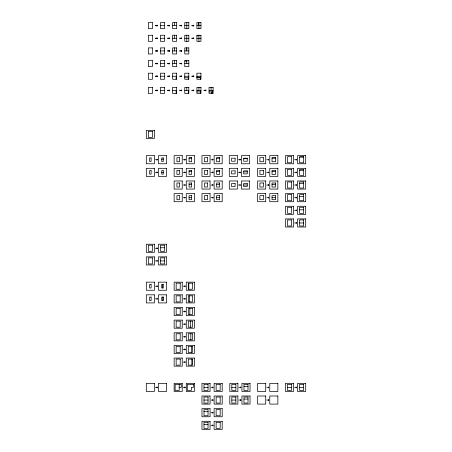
<?xml version="1.0" encoding="UTF-8"?>
<svg xmlns="http://www.w3.org/2000/svg" width="452" height="452" viewBox="0 0 452 452"><rect width="100%" height="100%" fill="white"/><g stroke="black" fill="none" stroke-linecap="round" stroke-linejoin="round"><path stroke-width="0.68" d="M156.934 26.143L157.443 25.634L156.934 25.131M169.076 26.143L169.585 25.634L169.076 25.131M156.934 38.793L157.443 38.284L156.934 37.782M181.224 26.143L181.727 25.634L181.224 25.131M169.076 38.793L169.585 38.284L169.076 37.782M156.934 51.438L157.443 50.935L156.934 50.426M193.366 26.143L193.868 25.634L193.366 25.131M181.224 38.793L181.727 38.284L181.224 37.782M169.076 51.438L169.585 50.935L169.076 50.426M156.934 64.088L157.443 63.585L156.934 63.077M193.366 38.793L193.868 38.284L193.366 37.782M181.224 51.438L181.727 50.935L181.224 50.426M169.076 64.088L169.585 63.585L169.076 63.077M156.934 76.738L157.443 76.235L156.934 75.727M181.224 64.088L181.727 63.585L181.224 63.077M169.076 76.738L169.585 76.235L169.076 75.727M156.934 90.908L157.443 90.4L156.934 89.891M181.224 76.738L181.727 76.235L181.224 75.727M169.076 90.908L169.585 90.4L169.076 89.891M193.366 76.738L193.868 76.235L193.366 75.727M181.224 90.908L181.727 90.4L181.224 89.891M193.366 90.908L193.868 90.4L193.366 89.891M205.507 90.908L206.016 90.4L205.507 89.891M156.934 160.223L157.443 159.72L156.934 159.211M156.934 172.873L157.443 172.365L156.934 171.862M184.761 160.223L185.269 159.72L184.761 159.211M184.761 172.873L185.269 172.365L184.761 171.862M184.761 185.523L185.269 185.015L184.761 184.512M212.593 160.223L213.095 159.72L212.593 159.211M184.761 198.174L185.269 197.665L184.761 197.162M212.593 172.873L213.095 172.365L212.593 171.862M212.593 185.523L213.095 185.015L212.593 184.512M239.916 160.223L240.419 159.72L239.916 159.211M156.934 248.769L157.443 248.261L156.934 247.758M212.593 198.174L213.095 197.665L212.593 197.162M239.916 172.873L240.419 172.365L239.916 171.862M156.934 261.42L157.443 260.911L156.934 260.408M239.916 185.523L240.419 185.015L239.916 184.512M268.251 160.223L268.754 159.72L268.251 159.211M268.251 172.873L268.754 172.365L268.251 171.862M156.934 286.715L157.443 286.212L156.934 285.704M268.251 185.523L268.754 185.015L268.251 184.512M156.934 299.365L157.443 298.862L156.934 298.354M296.077 160.223L296.585 159.72L296.077 159.211M268.251 198.174L268.754 197.665L268.251 197.162M296.077 172.873L296.585 172.365L296.077 171.862M184.761 286.715L185.269 286.212L184.761 285.704M296.077 185.523L296.585 185.015L296.077 184.512M184.761 299.365L185.269 298.862L184.761 298.354M296.077 198.174L296.585 197.665L296.077 197.162M184.761 312.016L185.269 311.507L184.761 311.004M296.077 210.818L296.585 210.316L296.077 209.807M184.761 324.666L185.269 324.157L184.761 323.655M296.077 223.469L296.585 222.966L296.077 222.457M184.761 337.311L185.269 336.808L184.761 336.299M184.761 349.961L185.269 349.458L184.761 348.95M156.934 387.912L157.443 387.404L156.934 386.901M184.761 362.611L185.269 362.108L184.761 361.6M184.761 387.912L185.269 387.404L184.761 386.901M212.593 387.912L213.095 387.404L212.593 386.901M212.593 400.562L213.095 400.054L212.593 399.545M212.593 413.207L213.095 412.704L212.593 412.196M240.419 387.912L240.927 387.404L240.419 386.901M212.593 425.857L213.095 425.355L212.593 424.846M240.419 400.562L240.927 400.054L240.419 399.545M268.251 387.912L268.754 387.404L268.251 386.901M268.251 400.562L268.754 400.054L268.251 399.545M296.077 387.912L296.585 387.404L296.077 386.901M155.415 25.51L157.313 25.51M167.562 25.51L169.46 25.51M179.704 25.51L181.602 25.51M191.846 25.51L193.744 25.51M160.477 25.634L164.522 25.634M172.619 25.634L176.67 25.634M184.761 25.634L188.812 25.634M196.908 25.634L200.954 25.634M155.415 25.764L157.313 25.764M167.562 25.764L169.46 25.764M179.704 25.764L181.602 25.764M191.846 25.764L193.744 25.764M196.908 35.753L198.931 35.753M155.415 38.16L157.313 38.16M167.562 38.16L169.46 38.16M179.704 38.16L181.602 38.16M191.846 38.16L193.744 38.16M160.477 38.284L164.522 38.284M172.619 38.284L176.67 38.284M184.761 38.284L188.812 38.284M196.908 38.284L200.954 38.284M155.415 38.414L157.313 38.414M167.562 38.414L169.46 38.414M179.704 38.414L181.602 38.414M191.846 38.414L193.744 38.414M155.415 50.81L157.313 50.81M167.562 50.81L169.46 50.81M179.704 50.81L181.602 50.81M160.477 50.935L164.522 50.935M172.619 50.935L176.67 50.935M184.761 50.935L188.812 50.935M155.415 51.059L157.313 51.059M167.562 51.059L169.46 51.059M179.704 51.059L181.602 51.059M184.761 61.054L186.789 61.054M155.415 63.455L157.313 63.455M167.562 63.455L169.46 63.455M179.704 63.455L181.602 63.455M160.477 63.585L164.522 63.585M172.619 63.585L176.67 63.585M184.761 63.585L188.812 63.585M155.415 63.709L157.313 63.709M167.562 63.709L169.46 63.709M179.704 63.709L181.602 63.709M155.415 76.105L157.313 76.105M167.562 76.105L169.46 76.105M179.704 76.105L181.602 76.105M191.846 76.105L193.744 76.105M160.477 76.235L164.522 76.235M172.619 76.235L176.67 76.235M184.761 76.235L188.812 76.235M196.908 76.235L200.954 76.235M155.415 76.36L157.313 76.36M167.562 76.36L169.46 76.36M179.704 76.36L181.602 76.36M191.846 76.36L193.744 76.36M196.908 77.179L200.451 77.179M184.761 77.75L188.303 77.75M196.908 77.75L200.451 77.75M155.415 90.276L157.313 90.276M167.562 90.276L169.46 90.276M179.704 90.276L181.602 90.276M191.846 90.276L193.744 90.276M203.988 90.276L205.886 90.276M160.477 90.4L164.522 90.4M172.619 90.4L176.67 90.4M184.761 90.4L188.812 90.4M196.908 90.4L200.954 90.4M209.05 90.4L213.095 90.4M155.415 90.524L157.313 90.524M167.562 90.524L169.46 90.524M179.704 90.524L181.602 90.524M191.846 90.524L193.744 90.524M203.988 90.524L205.886 90.524M196.908 91.92L200.451 91.92M209.05 91.92L212.593 91.92M299.619 157.189L303.665 157.189M189.066 158.2L191.591 158.2M216.638 158.2L219.678 158.2M272.042 158.2L275.584 158.2M243.707 158.708L247.25 158.708M161.743 159.211L163.262 159.211M155.415 159.72L157.443 159.72M183.246 159.72L185.269 159.72M211.073 159.72L213.095 159.72M238.396 159.72L240.419 159.72M266.731 159.72L268.754 159.72M294.557 159.72L296.585 159.72M299.619 170.342L303.665 170.342M189.066 171.353L191.591 171.353M216.638 171.353L219.678 171.353M272.042 171.353L275.584 171.353M243.707 171.862L247.25 171.862M155.415 172.365L157.443 172.365M161.743 172.365L163.262 172.365M183.246 172.365L185.269 172.365M211.073 172.365L213.095 172.365M238.396 172.365L240.419 172.365M266.731 172.365L268.754 172.365M294.557 172.365L296.585 172.365M299.619 183.501L303.665 183.501M189.066 184.512L191.591 184.512M216.638 184.512L219.678 184.512M272.042 184.512L275.584 184.512M183.246 185.015L185.269 185.015M211.073 185.015L213.095 185.015M238.396 185.015L240.419 185.015M243.707 185.015L247.25 185.015M266.731 185.015L268.754 185.015M294.557 185.015L296.585 185.015M299.619 196.654L303.665 196.654M183.246 197.665L185.269 197.665M189.066 197.665L191.591 197.665M211.073 197.665L213.095 197.665M216.638 197.665L219.678 197.665M266.731 197.665L268.754 197.665M272.042 197.665L275.584 197.665M294.557 197.665L296.585 197.665M299.619 209.807L303.665 209.807M294.557 210.316L296.585 210.316M294.557 222.966L296.585 222.966M299.619 222.966L303.665 222.966M160.477 247.758L164.522 247.758M155.415 248.261L157.443 248.261M155.415 260.911L157.443 260.911M160.477 260.911L164.522 260.911M155.415 286.212L157.443 286.212M183.246 286.212L185.269 286.212M155.415 298.862L157.443 298.862M183.246 298.862L185.269 298.862M183.246 311.507L185.269 311.507M183.246 324.157L185.269 324.157M183.246 336.808L185.269 336.808M183.246 349.458L185.269 349.458M183.246 362.108L185.269 362.108M243.961 386.392L248.012 386.392M155.415 387.404L157.443 387.404M179.195 387.404L181.224 387.404L181.224 384.369L175.15 384.369L175.15 390.438L179.195 390.438L179.195 384.369M183.246 387.404L185.269 387.404M203.988 387.404L208.039 387.404M211.073 387.404L213.095 387.404M231.819 387.404L235.865 387.404M238.905 387.404L240.927 387.404M266.731 387.404L268.754 387.404M287.478 387.404L291.523 387.404M294.557 387.404L296.585 387.404M299.619 387.404L303.665 387.404M243.961 399.043L248.012 399.043M203.988 400.054L208.039 400.054M211.073 400.054L213.095 400.054M231.819 400.054L235.865 400.054M238.905 400.054L240.927 400.054M266.731 400.054L268.754 400.054M203.988 411.693L208.039 411.693M211.073 412.704L213.095 412.704M203.988 424.338L208.039 424.338M211.073 425.355L213.095 425.355M212.593 90.4L212.593 93.434M211.327 91.92L211.327 93.434M211.073 87.366L211.073 90.4M200.451 76.235L200.451 79.269M200.451 90.4L200.451 93.434M198.931 22.6L198.931 28.674M198.931 35.25L198.931 41.318M198.931 87.366L198.931 90.4M198.422 22.6L198.422 25.634M191.846 359.069L191.846 365.143M191.343 346.418L191.343 352.492M190.834 333.774L190.834 339.842M190.332 321.123L190.332 327.191M189.823 308.473L189.823 314.547M189.315 295.823L189.315 301.896M188.812 283.172L188.812 289.246M188.303 76.235L188.303 79.269M188.303 90.4L188.303 93.434M186.789 22.6L186.789 28.674M186.789 35.25L186.789 41.318M186.789 47.901L186.789 50.935M186.789 60.545L186.789 63.585M186.789 87.366L186.789 90.4M186.28 47.901L186.28 50.935M176.161 76.235L176.161 79.269M176.161 90.4L176.161 93.434M174.642 22.6L174.642 25.634M174.642 35.25L174.642 38.284M174.642 47.901L174.642 50.935M174.642 60.545L174.642 63.585M162.816 297.088L162.816 300.631M162.313 284.438L162.313 287.98M152.38 22.6L148.335 22.6L148.335 28.674L152.38 28.674L152.38 22.6M164.522 22.6L160.477 22.6L160.477 28.674L164.522 28.674L164.522 22.6M176.67 22.6L172.619 22.6L172.619 28.674L176.67 28.674L176.67 22.6M188.812 22.6L184.761 22.6L184.761 28.674L188.812 28.674L188.812 22.6M200.954 22.6L196.908 22.6L196.908 28.674L200.954 28.674L200.954 22.6M152.38 35.25L148.335 35.25L148.335 41.318L152.38 41.318L152.38 35.25M164.522 35.25L160.477 35.25L160.477 41.318L164.522 41.318L164.522 35.25M176.67 35.25L172.619 35.25L172.619 41.318L176.67 41.318L176.67 35.25M188.812 35.25L184.761 35.25L184.761 41.318L188.812 41.318L188.812 35.25M200.954 35.25L196.908 35.25L196.908 41.318L200.954 41.318L200.954 35.25M152.38 47.901L148.335 47.901L148.335 53.969L152.38 53.969L152.38 47.901M164.522 47.901L160.477 47.901L160.477 53.969L164.522 53.969L164.522 47.901M176.67 47.901L172.619 47.901L172.619 53.969L176.67 53.969L176.67 47.901M188.812 47.901L184.761 47.901L184.761 53.969L188.812 53.969L188.812 47.901M152.38 60.545L148.335 60.545L148.335 66.619L152.38 66.619L152.38 60.545M164.522 60.545L160.477 60.545L160.477 66.619L164.522 66.619L164.522 60.545M176.67 60.545L172.619 60.545L172.619 66.619L176.67 66.619L176.67 60.545M188.812 60.545L184.761 60.545L184.761 66.619L188.812 66.619L188.812 60.545M152.38 73.196L148.335 73.196L148.335 79.269L152.38 79.269L152.38 73.196M164.522 73.196L160.477 73.196L160.477 79.269L164.522 79.269L164.522 73.196M176.67 73.196L172.619 73.196L172.619 79.269L176.67 79.269L176.67 73.196M188.812 73.196L184.761 73.196L184.761 79.269L188.812 79.269L188.812 73.196M200.954 73.196L196.908 73.196L196.908 79.269L200.954 79.269L200.954 73.196M152.38 87.366L148.335 87.366L148.335 93.434L152.38 93.434L152.38 87.366M164.522 87.366L160.477 87.366L160.477 93.434L164.522 93.434L164.522 87.366M176.67 87.366L172.619 87.366L172.619 93.434L176.67 93.434L176.67 87.366M188.812 87.366L184.761 87.366L184.761 93.434L188.812 93.434L188.812 87.366M200.954 87.366L196.908 87.366L196.908 93.434L200.954 93.434L200.954 87.366M213.095 87.366L209.05 87.366L209.05 93.434L213.095 93.434L213.095 87.366M154.403 130.374L146.312 130.374L146.312 138.465L154.403 138.465L154.403 130.374M152.38 131.385L148.335 131.385L148.335 137.453L152.38 137.453L152.38 131.385M154.403 155.669L146.312 155.669L146.312 163.765L154.403 163.765L154.403 155.669M166.551 155.669L158.454 155.669L158.454 163.765L166.551 163.765L166.551 155.669M182.235 155.669L174.139 155.669L174.139 163.765L182.235 163.765L182.235 155.669M194.377 155.669L186.28 155.669L186.28 163.765L194.377 163.765L194.377 155.669M210.061 155.669L201.965 155.669L201.965 163.765L210.061 163.765L210.061 155.669M222.203 155.669L214.112 155.669L214.112 163.765L222.203 163.765L222.203 155.669M237.385 155.669L229.288 155.669L229.288 163.765L237.385 163.765L237.385 155.669M249.527 155.669L241.43 155.669L241.43 163.765L249.527 163.765L249.527 155.669M265.719 155.669L257.623 155.669L257.623 163.765L265.719 163.765L265.719 155.669M277.861 155.669L269.765 155.669L269.765 163.765L277.861 163.765L277.861 155.669M293.546 155.669L285.449 155.669L285.449 163.765L293.546 163.765L293.546 155.669M305.688 155.669L297.597 155.669L297.597 163.765L305.688 163.765L305.688 155.669M291.523 156.68L287.478 156.68L287.478 162.754L291.523 162.754L291.523 156.68M303.665 156.68L299.619 156.68L299.619 162.754L303.665 162.754L303.665 156.68M179.45 157.691L176.918 157.691L176.918 161.743L179.45 161.743L179.45 157.691M191.591 157.691L189.066 157.691L189.066 161.743L191.591 161.743L191.591 157.691M207.53 157.691L204.496 157.691L204.496 161.743L207.53 161.743L207.53 157.691M219.678 157.691L216.638 157.691L216.638 161.743L219.678 161.743L219.678 157.691M263.443 157.691L259.9 157.691L259.9 161.743L263.443 161.743L263.443 157.691M275.584 157.691L272.042 157.691L272.042 161.743L275.584 161.743L275.584 157.691M151.115 157.946L149.601 157.946L149.601 161.488L151.115 161.488L151.115 157.946M163.262 157.946L161.743 157.946L161.743 161.488L163.262 161.488L163.262 157.946M235.108 158.2L231.565 158.2L231.565 161.234L235.108 161.234L235.108 158.2M247.25 158.2L243.707 158.2L243.707 161.234L247.25 161.234L247.25 158.2M154.403 168.319L146.312 168.319L146.312 176.416L154.403 176.416L154.403 168.319M166.551 168.319L158.454 168.319L158.454 176.416L166.551 176.416L166.551 168.319M182.235 168.319L174.139 168.319L174.139 176.416L182.235 176.416L182.235 168.319M194.377 168.319L186.28 168.319L186.28 176.416L194.377 176.416L194.377 168.319M210.061 168.319L201.965 168.319L201.965 176.416L210.061 176.416L210.061 168.319M222.203 168.319L214.112 168.319L214.112 176.416L222.203 176.416L222.203 168.319M237.385 168.319L229.288 168.319L229.288 176.416L237.385 176.416L237.385 168.319M249.527 168.319L241.43 168.319L241.43 176.416L249.527 176.416L249.527 168.319M265.719 168.319L257.623 168.319L257.623 176.416L265.719 176.416L265.719 168.319M277.861 168.319L269.765 168.319L269.765 176.416L277.861 176.416L277.861 168.319M293.546 168.319L285.449 168.319L285.449 176.416L293.546 176.416L293.546 168.319M305.688 168.319L297.597 168.319L297.597 176.416L305.688 176.416L305.688 168.319M291.523 169.33L287.478 169.33L287.478 175.404L291.523 175.404L291.523 169.33M303.665 169.33L299.619 169.33L299.619 175.404L303.665 175.404L303.665 169.33M179.45 170.342L176.918 170.342L176.918 174.393L179.45 174.393L179.45 170.342M191.591 170.342L189.066 170.342L189.066 174.393L191.591 174.393L191.591 170.342M207.53 170.342L204.496 170.342L204.496 174.393L207.53 174.393L207.53 170.342M219.678 170.342L216.638 170.342L216.638 174.393L219.678 174.393L219.678 170.342M263.443 170.342L259.9 170.342L259.9 174.393L263.443 174.393L263.443 170.342M275.584 170.342L272.042 170.342L272.042 174.393L275.584 174.393L275.584 170.342M151.115 170.596L149.601 170.596L149.601 174.139L151.115 174.139L151.115 170.596M163.262 170.596L161.743 170.596L161.743 174.139L163.262 174.139L163.262 170.596M235.108 170.85L231.565 170.85L231.565 173.884L235.108 173.884L235.108 170.85M247.25 170.85L243.707 170.85L243.707 173.884L247.25 173.884L247.25 170.85M182.235 180.969L174.139 180.969L174.139 189.066L182.235 189.066L182.235 180.969M194.377 180.969L186.28 180.969L186.28 189.066L194.377 189.066L194.377 180.969M210.061 180.969L201.965 180.969L201.965 189.066L210.061 189.066L210.061 180.969M222.203 180.969L214.112 180.969L214.112 189.066L222.203 189.066L222.203 180.969M237.385 180.969L229.288 180.969L229.288 189.066L237.385 189.066L237.385 180.969M249.527 180.969L241.43 180.969L241.43 189.066L249.527 189.066L249.527 180.969M265.719 180.969L257.623 180.969L257.623 189.066L265.719 189.066L265.719 180.969M277.861 180.969L269.765 180.969L269.765 189.066L277.861 189.066L277.861 180.969M293.546 180.969L285.449 180.969L285.449 189.066L293.546 189.066L293.546 180.969M305.688 180.969L297.597 180.969L297.597 189.066L305.688 189.066L305.688 180.969M291.523 181.981L287.478 181.981L287.478 188.055L291.523 188.055L291.523 181.981M303.665 181.981L299.619 181.981L299.619 188.055L303.665 188.055L303.665 181.981M179.45 182.992L176.918 182.992L176.918 187.038L179.45 187.038L179.45 182.992M191.591 182.992L189.066 182.992L189.066 187.038L191.591 187.038L191.591 182.992M207.53 182.992L204.496 182.992L204.496 187.038L207.53 187.038L207.53 182.992M219.678 182.992L216.638 182.992L216.638 187.038L219.678 187.038L219.678 182.992M263.443 182.992L259.9 182.992L259.9 187.038L263.443 187.038L263.443 182.992M275.584 182.992L272.042 182.992L272.042 187.038L275.584 187.038L275.584 182.992M235.108 183.501L231.565 183.501L231.565 186.535L235.108 186.535L235.108 183.501M247.25 183.501L243.707 183.501L243.707 186.535L247.25 186.535L247.25 183.501M182.235 193.62L174.139 193.62L174.139 201.711L182.235 201.711L182.235 193.62M194.377 193.62L186.28 193.62L186.28 201.711L194.377 201.711L194.377 193.62M210.061 193.62L201.965 193.62L201.965 201.711L210.061 201.711L210.061 193.62M222.203 193.62L214.112 193.62L214.112 201.711L222.203 201.711L222.203 193.62M265.719 193.62L257.623 193.62L257.623 201.711L265.719 201.711L265.719 193.62M277.861 193.62L269.765 193.62L269.765 201.711L277.861 201.711L277.861 193.62M293.546 193.62L285.449 193.62L285.449 201.711L293.546 201.711L293.546 193.62M305.688 193.62L297.597 193.62L297.597 201.711L305.688 201.711L305.688 193.62M291.523 194.631L287.478 194.631L287.478 200.699L291.523 200.699L291.523 194.631M303.665 194.631L299.619 194.631L299.619 200.699L303.665 200.699L303.665 194.631M179.45 195.643L176.918 195.643L176.918 199.688L179.45 199.688L179.45 195.643M191.591 195.643L189.066 195.643L189.066 199.688L191.591 199.688L191.591 195.643M207.53 195.643L204.496 195.643L204.496 199.688L207.53 199.688L207.53 195.643M219.678 195.643L216.638 195.643L216.638 199.688L219.678 199.688L219.678 195.643M263.443 195.643L259.9 195.643L259.9 199.688L263.443 199.688L263.443 195.643M275.584 195.643L272.042 195.643L272.042 199.688L275.584 199.688L275.584 195.643M293.546 206.265L285.449 206.265L285.449 214.361L293.546 214.361L293.546 206.265M305.688 206.265L297.597 206.265L297.597 214.361L305.688 214.361L305.688 206.265M291.523 207.282L287.478 207.282L287.478 213.35L291.523 213.35L291.523 207.282M303.665 207.282L299.619 207.282L299.619 213.35L303.665 213.35L303.665 207.282M293.546 218.915L285.449 218.915L285.449 227.011L293.546 227.011L293.546 218.915M305.688 218.915L297.597 218.915L297.597 227.011L305.688 227.011L305.688 218.915M291.523 219.926L287.478 219.926L287.478 226L291.523 226L291.523 219.926M303.665 219.926L299.619 219.926L299.619 226L303.665 226L303.665 219.926M154.403 244.216L146.312 244.216L146.312 252.312L154.403 252.312L154.403 244.216M166.551 244.216L158.454 244.216L158.454 252.312L166.551 252.312L166.551 244.216M152.38 245.227L148.335 245.227L148.335 251.301L152.38 251.301L152.38 245.227M164.522 245.227L160.477 245.227L160.477 251.301L164.522 251.301L164.522 245.227M154.403 256.866L146.312 256.866L146.312 264.962L154.403 264.962L154.403 256.866M166.551 256.866L158.454 256.866L158.454 264.962L166.551 264.962L166.551 256.866M152.38 257.877L148.335 257.877L148.335 263.945L152.38 263.945L152.38 257.877M164.522 257.877L160.477 257.877L160.477 263.945L164.522 263.945L164.522 257.877M154.403 282.161L146.312 282.161L146.312 290.257L154.403 290.257L154.403 282.161M166.551 282.161L158.454 282.161L158.454 290.257L166.551 290.257L166.551 282.161M182.235 282.161L174.139 282.161L174.139 290.257L182.235 290.257L182.235 282.161M194.377 282.161L186.28 282.161L186.28 290.257L194.377 290.257L194.377 282.161M180.212 283.172L176.161 283.172L176.161 289.246L180.212 289.246L180.212 283.172M192.354 283.172L188.303 283.172L188.303 289.246L192.354 289.246L192.354 283.172M151.115 284.438L149.601 284.438L149.601 287.98L151.115 287.98L151.115 284.438M163.262 284.438L161.743 284.438L161.743 287.98L163.262 287.98L163.262 284.438M154.403 294.811L146.312 294.811L146.312 302.908L154.403 302.908L154.403 294.811M166.551 294.811L158.454 294.811L158.454 302.908L166.551 302.908L166.551 294.811M182.235 294.811L174.139 294.811L174.139 302.908L182.235 302.908L182.235 294.811M194.377 294.811L186.28 294.811L186.28 302.908L194.377 302.908L194.377 294.811M180.212 295.823L176.161 295.823L176.161 301.896L180.212 301.896L180.212 295.823M192.354 295.823L188.303 295.823L188.303 301.896L192.354 301.896L192.354 295.823M151.115 297.088L149.601 297.088L149.601 300.631L151.115 300.631L151.115 297.088M163.262 297.088L161.743 297.088L161.743 300.631L163.262 300.631L163.262 297.088M182.235 307.462L174.139 307.462L174.139 315.558L182.235 315.558L182.235 307.462M194.377 307.462L186.28 307.462L186.28 315.558L194.377 315.558L194.377 307.462M180.212 308.473L176.161 308.473L176.161 314.547L180.212 314.547L180.212 308.473M192.354 308.473L188.303 308.473L188.303 314.547L192.354 314.547L192.354 308.473M182.235 320.112L174.139 320.112L174.139 328.208L182.235 328.208L182.235 320.112M194.377 320.112L186.28 320.112L186.28 328.208L194.377 328.208L194.377 320.112M180.212 321.123L176.161 321.123L176.161 327.191L180.212 327.191L180.212 321.123M192.354 321.123L188.303 321.123L188.303 327.191L192.354 327.191L192.354 321.123M182.235 332.762L174.139 332.762L174.139 340.853L182.235 340.853L182.235 332.762M194.377 332.762L186.28 332.762L186.28 340.853L194.377 340.853L194.377 332.762M180.212 333.774L176.161 333.774L176.161 339.842L180.212 339.842L180.212 333.774M192.354 333.774L188.303 333.774L188.303 339.842L192.354 339.842L192.354 333.774M182.235 345.407L174.139 345.407L174.139 353.504L182.235 353.504L182.235 345.407M194.377 345.407L186.28 345.407L186.28 353.504L194.377 353.504L194.377 345.407M180.212 346.418L176.161 346.418L176.161 352.492L180.212 352.492L180.212 346.418M192.354 346.418L188.303 346.418L188.303 352.492L192.354 352.492L192.354 346.418M182.235 358.057L174.139 358.057L174.139 366.154L182.235 366.154L182.235 358.057M194.377 358.057L186.28 358.057L186.28 366.154L194.377 366.154L194.377 358.057M180.212 359.069L176.161 359.069L176.161 365.143L180.212 365.143L180.212 359.069M192.354 359.069L188.303 359.069L188.303 365.143L192.354 365.143L192.354 359.069M154.403 383.358L146.312 383.358L146.312 391.455L154.403 391.455L154.403 383.358M166.551 383.358L158.454 383.358L158.454 391.455L166.551 391.455L166.551 383.358M182.235 383.358L174.139 383.358L174.139 391.455L182.235 391.455L182.235 383.358M194.377 383.358L186.28 383.358L186.28 391.455L194.377 391.455L194.377 383.358M210.061 383.358L201.965 383.358L201.965 391.455L210.061 391.455L210.061 383.358M222.203 383.358L214.112 383.358L214.112 391.455L222.203 391.455L222.203 383.358M237.888 383.358L229.797 383.358L229.797 391.455L237.888 391.455L237.888 383.358M250.035 383.358L241.939 383.358L241.939 391.455L250.035 391.455L250.035 383.358M265.719 383.358L257.623 383.358L257.623 391.455L265.719 391.455L265.719 383.358M277.861 383.358L269.765 383.358L269.765 391.455L277.861 391.455L277.861 383.358M293.546 383.358L285.449 383.358L285.449 391.455L293.546 391.455L293.546 383.358M305.688 383.358L297.597 383.358L297.597 391.455L305.688 391.455L305.688 383.358M193.366 384.369L187.292 384.369L187.292 390.438L191.343 390.438L191.343 387.404L193.366 387.404L193.366 384.369M208.039 384.369L203.988 384.369L203.988 390.438L208.039 390.438L208.039 384.369M220.18 384.369L216.135 384.369L216.135 390.438L220.18 390.438L220.18 384.369M235.865 384.369L231.819 384.369L231.819 390.438L235.865 390.438L235.865 384.369M248.012 384.369L243.961 384.369L243.961 390.438L248.012 390.438L248.012 384.369M291.523 384.369L287.478 384.369L287.478 390.438L291.523 390.438L291.523 384.369M303.665 384.369L299.619 384.369L299.619 390.438L303.665 390.438L303.665 384.369M210.061 396.008L201.965 396.008L201.965 404.099L210.061 404.099L210.061 396.008M222.203 396.008L214.112 396.008L214.112 404.099L222.203 404.099L222.203 396.008M237.888 396.008L229.797 396.008L229.797 404.099L237.888 404.099L237.888 396.008M250.035 396.008L241.939 396.008L241.939 404.099L250.035 404.099L250.035 396.008M265.719 396.008L257.623 396.008L257.623 404.099L265.719 404.099L265.719 396.008M277.861 396.008L269.765 396.008L269.765 404.099L277.861 404.099L277.861 396.008M208.039 397.02L203.988 397.02L203.988 403.088L208.039 403.088L208.039 397.02M220.18 397.02L216.135 397.02L216.135 403.088L220.18 403.088L220.18 397.02M235.865 397.02L231.819 397.02L231.819 403.088L235.865 403.088L235.865 397.02M248.012 397.02L243.961 397.02L243.961 403.088L248.012 403.088L248.012 397.02M210.061 408.653L201.965 408.653L201.965 416.75L210.061 416.75L210.061 408.653M222.203 408.653L214.112 408.653L214.112 416.75L222.203 416.75L222.203 408.653M208.039 409.665L203.988 409.665L203.988 415.738L208.039 415.738L208.039 409.665M220.18 409.665L216.135 409.665L216.135 415.738L220.18 415.738L220.18 409.665M210.061 421.304L201.965 421.304L201.965 429.4L210.061 429.4L210.061 421.304M222.203 421.304L214.112 421.304L214.112 429.4L222.203 429.4L222.203 421.304M208.039 422.315L203.988 422.315L203.988 428.389L208.039 428.389L208.039 422.315M220.18 422.315L216.135 422.315L216.135 428.389L220.18 428.389L220.18 422.315"/></g></svg>
